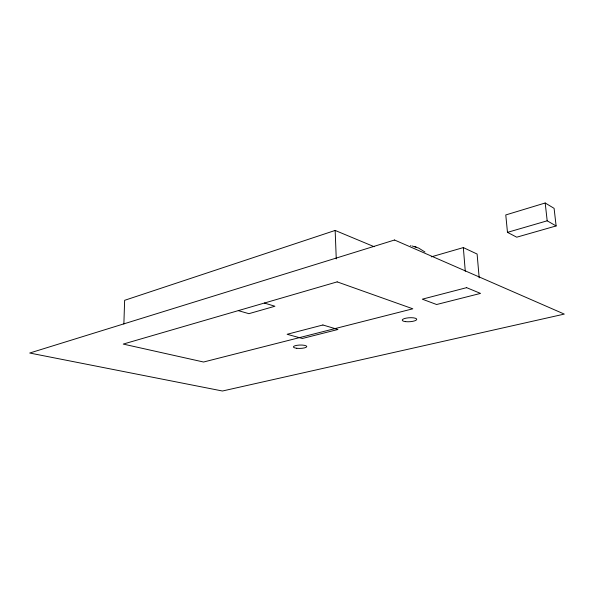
<?xml version="1.0" encoding="UTF-8"?>
<svg xmlns="http://www.w3.org/2000/svg" width="594" height="594" viewBox="0 0 594 594"><rect width="100%" height="100%" fill="white"/><g stroke="black" fill="none" stroke-linecap="round" stroke-linejoin="round"><path stroke-width="0.89" d="M123.871 324.02L124.636 300.312L335.157 230.442L374.175 246.703M545.195 202.992L505.776 214.946L507.476 232.358L516.728 237.192L556.118 225.943L554.098 208.353L545.195 202.992L547.185 220.812L556.118 225.943M507.476 232.358L547.185 220.812M431.266 256.86L463.335 247.587L477.108 254.039L479.172 277.844M410.484 245.716L410.944 245.79M412.169 245.99L418.681 248.084L424.948 251.997M238.283 310.625L248.901 313.677L274.925 306.244L264.382 303.044M414.931 246.666L415.369 246.814M415.867 246.97L416.349 247.126M463.335 247.587L465.28 271.265M335.157 230.442L336.263 258.917M394.55 240.006L29.7 353.029L222.453 391.008L564.3 314.092L394.55 240.006M337.162 281.875L123.225 344.082L203.564 362.021L412.823 308.798L337.162 281.875M322.898 324.985L287.11 334.281L302.361 338.483L337.949 329.484L322.898 324.985M466.632 287.659L422.304 299.176L436.62 304.514L480.524 293.406L466.632 287.659M405.605 321.636A7.277 1.997 -3.4 0 0 416.743 319.416A7.277 1.997 -3.4 0 0 406.11 318.146A7.277 1.997 -3.4 0 0 405.605 321.636M296.762 348.277A6.66 1.685 -1.6 0 0 306.771 346.562A6.66 1.685 -1.6 0 0 296.814 345.344A6.66 1.685 -1.6 0 0 296.762 348.277"/></g></svg>
